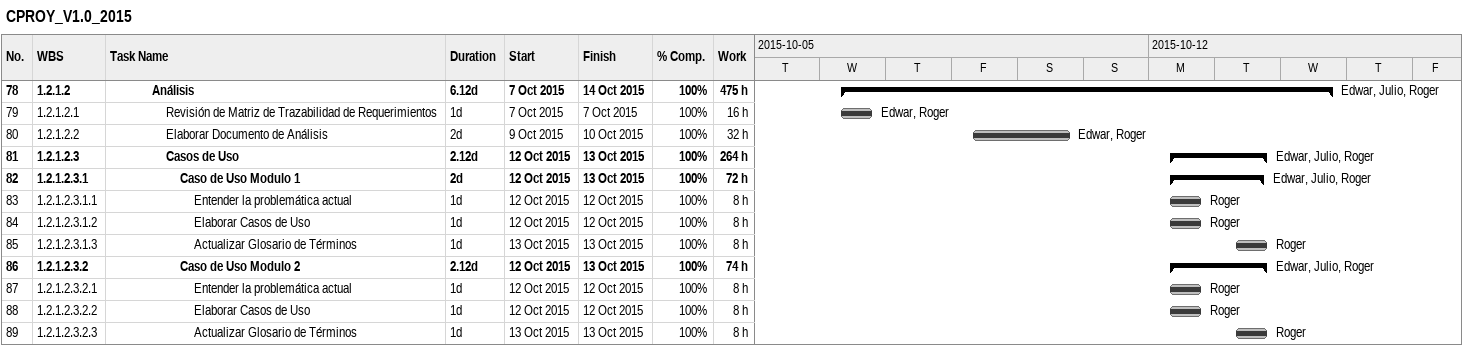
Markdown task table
CPROY_V1.0_2015

| ID | WBS | Task | Duration | Start | Finish | Resources | % complete | Work (h) |
|---|---|---|---|---|---|---|---|---|
| 78 | 1.2.1.2 | **Análisis** | 6.12d | 2015-10-07 | 2015-10-14 | Edwar, Julio, Roger | 100 | 475 |
| 79 | 1.2.1.2.1 | Revisión de Matriz de Trazabilidad de Requerimientos | 1d | 2015-10-07 | 2015-10-07 | Edwar, Roger | 100 | 16 |
| 80 | 1.2.1.2.2 | Elaborar Documento de Análisis | 2d | 2015-10-09 | 2015-10-10 | Edwar, Roger | 100 | 32 |
| 81 | 1.2.1.2.3 | **Casos de Uso** | 2.12d | 2015-10-12 | 2015-10-13 | Edwar, Julio, Roger | 100 | 264 |
| 82 | 1.2.1.2.3.1 | **Caso de Uso Modulo 1** | 2d | 2015-10-12 | 2015-10-13 | Edwar, Julio, Roger | 100 | 72 |
| 83 | 1.2.1.2.3.1.1 | Entender la problemática actual | 1d | 2015-10-12 | 2015-10-12 | Roger | 100 | 8 |
| 84 | 1.2.1.2.3.1.2 | Elaborar Casos de Uso | 1d | 2015-10-12 | 2015-10-12 | Roger | 100 | 8 |
| 85 | 1.2.1.2.3.1.3 | Actualizar Glosario de Términos | 1d | 2015-10-13 | 2015-10-13 | Roger | 100 | 8 |
| 86 | 1.2.1.2.3.2 | **Caso de Uso Modulo 2** | 2.12d | 2015-10-12 | 2015-10-13 | Edwar, Julio, Roger | 100 | 74 |
| 87 | 1.2.1.2.3.2.1 | Entender la problemática actual | 1d | 2015-10-12 | 2015-10-12 | Roger | 100 | 8 |
| 88 | 1.2.1.2.3.2.2 | Elaborar Casos de Uso | 1d | 2015-10-12 | 2015-10-12 | Roger | 100 | 8 |
| 89 | 1.2.1.2.3.2.3 | Actualizar Glosario de Términos | 1d | 2015-10-13 | 2015-10-13 | Roger | 100 | 8 |
